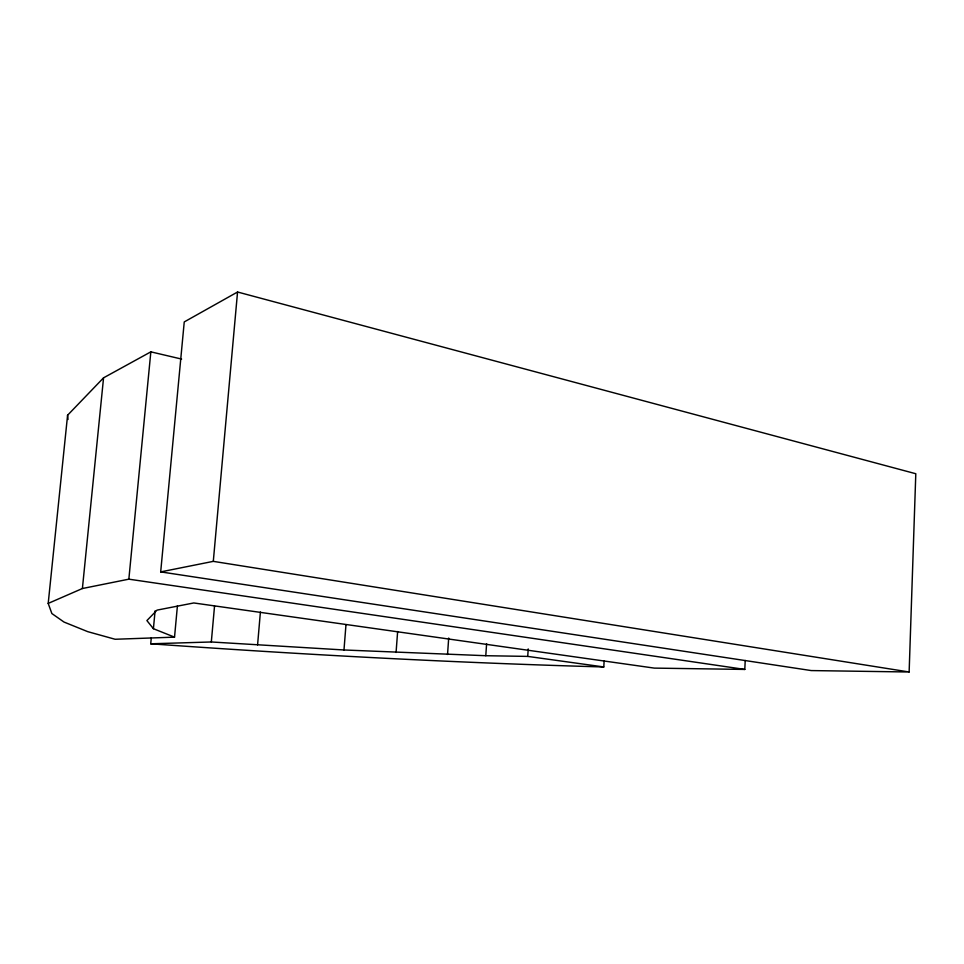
<?xml version="1.0" encoding="UTF-8"?>
<svg xmlns="http://www.w3.org/2000/svg" width="964" height="964" viewBox="0 0 964 964"><rect width="100%" height="100%" fill="white"/><g stroke="black" fill="none" stroke-linecap="round" stroke-linejoin="round"><path stroke-width="1.45" d="M909.136 671.992L915.8 473.734L237.554 292.008L184.245 321.928L160.687 571.893L811.218 670.57L909.136 671.992L213.297 561.361L160.687 571.893M177.424 605.826L174.532 637.144L153.409 628.709L146.902 620.575L157.048 610.116L193.788 602.958L654.303 668.112L744.798 669.426L745.22 660.461M151.288 637.855L150.721 643.795C301.563 654.568 452.61 662.786 603.789 666.955L604.127 660.967M603.789 666.955L527.73 656.4L528.212 648.929M150.721 643.795L211.321 641.976L343.979 649.977L485.784 655.713L486.603 643.699M447.537 654.484L448.694 638.048M396.071 652.459L397.638 631.516M343.979 649.977L345.98 624.66M257.581 644.892L260.401 612.032M211.321 641.976L214.538 606.043M213.297 561.361L237.554 292.008M153.409 628.709L155.096 610.839M174.532 637.144L115.138 639.265L87.748 631.661L64.01 622.057L51.863 613.538L48.2 603.416L82.398 588.522L128.851 579.171L150.842 351.848L181.618 359.078M82.398 588.522L103.558 377.828L150.842 351.848M48.2 603.416L67.588 415.219L103.558 377.828M485.784 655.713L527.73 656.4M128.851 579.171L744.798 669.426M67.588 415.219L68.022 419.473"/></g></svg>
